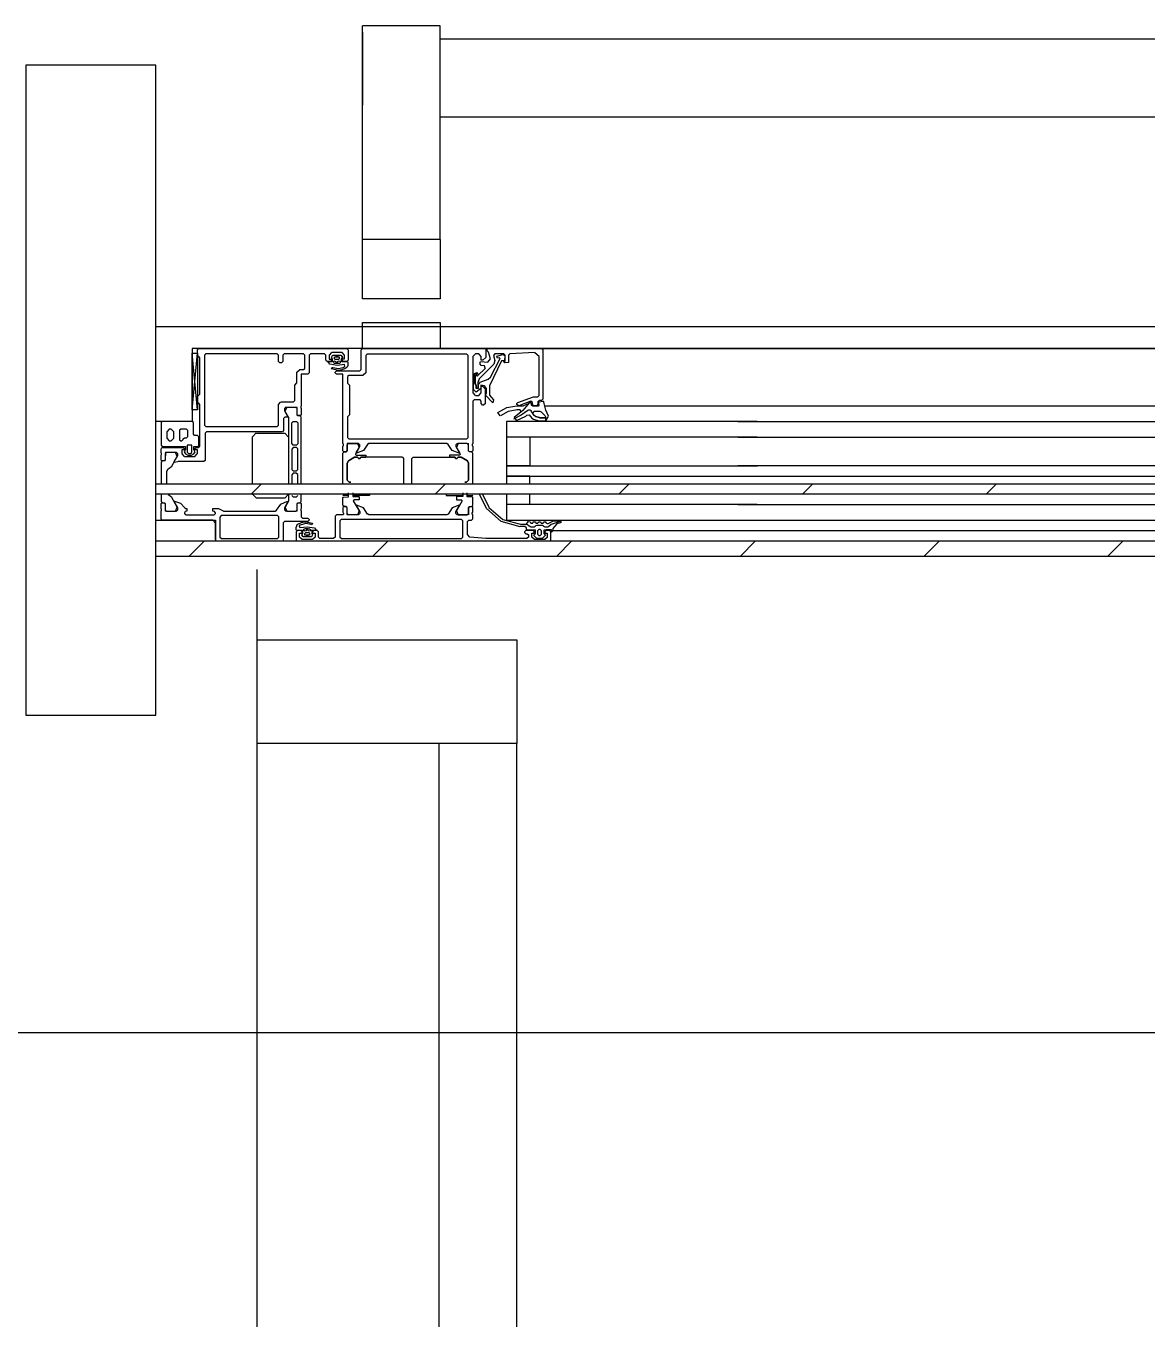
# Model space of a CAD drawing. Header units: metres. Extents: x 2.3 to 42.8, y 0.9 to 31.9.
# Drawn here: x 8.5478 to 8.7178, y 13.5045 to 13.7004 of the extents above; entities that cross this region are included whole.
import ezdxf

# ---------------------------------------------------------------- set-up
doc = ezdxf.new("R2010")
doc.units = ezdxf.units.M
for name, color, linetype in [('ARREDI', 9, 'Continuous'), ('INFISSI_VETRATE', 4, 'Continuous'), ('PARETI_STRUTTURE', 7, 'Continuous')]:
    doc.layers.add(name, color=color, linetype=linetype)

msp = doc.modelspace()

# ---------------------------------------------------------------- linework, layer by layer
at = {"layer": 'ARREDI'}
for points in [[(8.61065, 13.66804), (8.59884, 13.66804), (8.59884, 13.69832), (8.59884, 13.69945), (8.59884, 13.70014), (8.59884, 13.70038)], [(8.61065, 13.66805), (8.61065, 13.69833), (8.61065, 13.69944), (8.61065, 13.70015), (8.61065, 13.70038), (8.59885, 13.70038)], [(8.59884, 13.69944), (8.59884, 13.69833), (8.59884, 13.69687), (8.59884, 13.69518), (8.59884, 13.69336), (8.59884, 13.69154), (8.59884, 13.68984), (8.59884, 13.68839)], [(8.87175, 13.69839), (8.61065, 13.69839)], [(8.61065, 13.69544), (8.61065, 13.69666), (8.61065, 13.6976)], [(8.61065, 13.68737), (8.61065, 13.68831), (8.61065, 13.68954)], [(8.61065, 13.68658), (8.87175, 13.68658)], [(8.59884, 13.65902), (8.59884, 13.66805)], [(8.61065, 13.66804), (8.61065, 13.65902)], [(8.61065, 13.65902), (8.59885, 13.65902)], [(8.59884, 13.6515), (8.59884, 13.65543)], [(8.59885, 13.65543), (8.61065, 13.65543), (8.61065, 13.6515)], [(9.21169, 13.6515), (8.57305, 13.6515)], [(8.61065, 13.6515), (8.59885, 13.6515)], [(8.65574, 13.64283), (8.83725, 13.64283)], [(8.65574, 13.64047), (8.83725, 13.64047)], [(8.65574, 13.6381), (8.83725, 13.6381)], [(8.65574, 13.63377), (8.83725, 13.63377)], [(8.65574, 13.63219), (8.83725, 13.63219)], [(8.65574, 13.62787), (8.83725, 13.62787)], [(8.65574, 13.62551), (8.83725, 13.62551)], [(8.65574, 13.62393), (8.83725, 13.62393)]]:
    msp.add_lwpolyline(points, dxfattribs=at)
at = {"layer": 'INFISSI_VETRATE'}
for points in [[(8.58201, 13.62945), (8.58358, 13.63102)], [(8.60985, 13.62945), (8.61142, 13.63102)], [(8.63769, 13.62945), (8.63926, 13.63102)], [(8.66553, 13.62945), (8.6671, 13.63102)], [(8.69337, 13.62945), (8.69494, 13.63102)], [(8.57256, 13.62), (8.57492, 13.62236)], [(8.6004, 13.62), (8.60276, 13.62236)], [(8.62824, 13.62), (8.6306, 13.62236)], [(8.65608, 13.62), (8.65844, 13.62236)], [(8.68393, 13.62), (8.68629, 13.62236)], [(8.71177, 13.62), (8.71413, 13.62236)]]:
    msp.add_lwpolyline(points, dxfattribs=at)
at = {"layer": 'PARETI_STRUTTURE'}
for points in [[(8.54785, 13.69441), (8.54785, 13.59598)], [(8.56754, 13.65484), (9.21721, 13.65484)], [(8.59665, 13.6515), (8.57305, 13.6515), (8.57305, 13.64047), (8.56754, 13.64047)], [(8.57384, 13.6513), (8.57403, 13.65149)], [(8.57384, 13.65052), (8.57384, 13.65129)], [(8.57404, 13.6515), (8.59648, 13.6515)], [(8.59648, 13.6515), (8.59667, 13.6513)], [(8.59668, 13.6513), (8.59668, 13.64973)], [(8.59864, 13.6515), (8.61755, 13.6515)], [(8.59864, 13.6513), (8.59884, 13.65149)], [(8.59864, 13.64835), (8.59864, 13.6513)], [(8.59884, 13.6515), (8.61755, 13.6515), (8.61755, 13.65016), (8.61711, 13.64972), (8.61687, 13.64972), (8.61687, 13.65032)], [(8.62621, 13.6515), (8.61754, 13.6515), (8.86757, 13.6515)], [(8.61779, 13.6511), (8.61774, 13.6511), (8.61774, 13.65149), (8.62601, 13.65149)], [(8.61798, 13.65096), (8.61778, 13.6511)], [(8.65869, 13.6515), (8.62601, 13.6515), (8.6262, 13.6513)], [(8.62621, 13.6515), (8.8589, 13.6515), (8.86757, 13.6515)], [(8.62621, 13.6513), (8.62621, 13.64381)], [(8.57384, 13.64221), (8.57305, 13.65079)], [(8.57305, 13.64221), (8.57305, 13.65079), (8.57384, 13.65079), (8.57384, 13.64221), (8.57305, 13.64221), (8.57384, 13.65079)], [(8.574, 13.65032), (8.57384, 13.65052)], [(8.57407, 13.65031), (8.574, 13.65032)], [(8.57423, 13.65011), (8.57408, 13.65031)], [(8.57423, 13.64461), (8.57423, 13.65011)], [(8.5751, 13.65071), (8.5749, 13.65051)], [(8.5749, 13.65051), (8.5749, 13.63988)], [(8.58593, 13.65071), (8.57509, 13.65071)], [(8.58612, 13.65051), (8.58593, 13.6507)], [(8.58612, 13.64953), (8.58612, 13.65051)], [(8.58632, 13.64933), (8.58613, 13.64952)], [(8.5866, 13.64933), (8.58632, 13.64933)], [(8.58679, 13.64953), (8.5866, 13.64933)], [(8.58679, 13.65051), (8.58679, 13.64952)], [(8.58699, 13.65071), (8.5868, 13.65051)], [(8.5899, 13.65071), (8.58699, 13.65071)], [(8.5901, 13.65051), (8.58991, 13.6507)], [(8.5901, 13.6485), (8.5901, 13.6505)], [(8.59097, 13.65071), (8.59077, 13.65051)], [(8.59077, 13.65051), (8.59077, 13.64783)], [(8.59309, 13.65071), (8.59097, 13.65071)], [(8.59329, 13.65051), (8.59309, 13.65071)], [(8.59329, 13.64972), (8.59329, 13.65052)], [(8.59349, 13.64953), (8.59329, 13.64972)], [(8.594, 13.64953), (8.59348, 13.64953)], [(8.5939, 13.64914), (8.59361, 13.64953)], [(8.59361, 13.64952), (8.59423, 13.64952)], [(8.5938, 13.65051), (8.5938, 13.64991), (8.59419, 13.64991), (8.59419, 13.64972)], [(8.59419, 13.6509), (8.59381, 13.65052)], [(8.5939, 13.64914), (8.5939, 13.64914)], [(8.59612, 13.64909), (8.59501, 13.64895), (8.5939, 13.64913)], [(8.59419, 13.64972), (8.594, 13.64953)], [(8.59417, 13.65017), (8.59432, 13.65046)], [(8.59423, 13.65005), (8.59417, 13.65017)], [(8.59577, 13.6509), (8.5942, 13.6509)], [(8.59431, 13.64998), (8.59422, 13.65006)], [(8.59423, 13.64952), (8.59431, 13.64961)], [(8.59431, 13.6496), (8.59431, 13.64998)], [(8.59433, 13.65046), (8.5944, 13.6505)], [(8.5944, 13.6505), (8.59556, 13.6505)], [(8.59448, 13.64938), (8.59446, 13.64941), (8.59442, 13.64952), (8.59464, 13.64962)], [(8.59464, 13.64926), (8.59447, 13.64938)], [(8.59462, 13.64995), (8.59462, 13.65023)], [(8.59462, 13.65023), (8.59533, 13.65023)], [(8.59474, 13.64984), (8.59462, 13.64996)], [(8.59464, 13.64962), (8.59479, 13.64956)], [(8.59538, 13.64924), (8.59517, 13.64923), (8.59486, 13.64924), (8.59464, 13.64926)], [(8.59522, 13.64984), (8.59474, 13.64984)], [(8.59479, 13.64957), (8.59499, 13.64924), (8.59517, 13.64957)], [(8.59517, 13.64957), (8.59532, 13.64963)], [(8.59533, 13.64995), (8.59522, 13.64983)], [(8.59532, 13.64962), (8.59553, 13.64952), (8.59549, 13.64933)], [(8.59533, 13.65023), (8.59533, 13.64995)], [(8.59548, 13.64933), (8.59537, 13.64925)], [(8.59556, 13.6505), (8.59563, 13.65046)], [(8.59563, 13.65047), (8.59581, 13.65017)], [(8.59573, 13.65006), (8.59564, 13.64998)], [(8.59565, 13.64998), (8.59565, 13.64961)], [(8.59565, 13.6496), (8.59573, 13.64952)], [(8.59581, 13.65018), (8.59573, 13.65005)], [(8.59573, 13.64952), (8.59657, 13.64952)], [(8.59577, 13.64972), (8.59577, 13.64992), (8.59616, 13.64992), (8.59616, 13.65052)], [(8.59597, 13.64953), (8.59577, 13.64972)], [(8.59616, 13.65051), (8.59578, 13.6509)], [(8.59648, 13.64953), (8.59596, 13.64953)], [(8.5962, 13.6488), (8.59613, 13.6491)], [(8.59668, 13.64972), (8.59648, 13.64953)], [(8.59657, 13.64952), (8.59665, 13.64944)], [(8.59665, 13.64944), (8.59665, 13.64904), (8.59664, 13.64897)], [(8.59935, 13.65043), (8.59935, 13.64784)], [(8.59955, 13.65063), (8.59936, 13.65044)], [(8.61467, 13.65063), (8.59954, 13.65063)], [(8.61487, 13.65043), (8.61467, 13.65063)], [(8.61487, 13.63803), (8.61487, 13.65043)], [(8.61597, 13.65071), (8.61558, 13.65032)], [(8.61558, 13.65031), (8.61558, 13.64795)], [(8.61648, 13.65071), (8.61597, 13.65071)], [(8.61687, 13.65031), (8.61648, 13.6507)], [(8.61877, 13.64913), (8.61655, 13.6469)], [(8.61668, 13.64945), (8.61676, 13.64953)], [(8.61668, 13.64912), (8.61668, 13.64945)], [(8.61686, 13.64893), (8.61668, 13.64912)], [(8.61676, 13.64953), (8.61785, 13.64943)], [(8.61784, 13.64943), (8.61826, 13.64993)], [(8.61826, 13.64993), (8.61798, 13.65095)], [(8.62041, 13.65044), (8.62037, 13.64964), (8.61994, 13.64962), (8.61811, 13.64583), (8.61811, 13.64443)], [(8.61826, 13.64719), (8.6197, 13.65001)], [(8.61891, 13.65071), (8.61872, 13.65046)], [(8.61872, 13.65046), (8.61893, 13.6497)], [(8.61893, 13.6497), (8.61877, 13.64913)], [(8.6203, 13.65071), (8.61891, 13.65071)], [(8.61924, 13.65034), (8.62015, 13.65062)], [(8.61932, 13.65004), (8.61924, 13.65034)], [(8.6196, 13.65012), (8.61932, 13.65004)], [(8.6197, 13.65001), (8.6196, 13.65012)], [(8.62015, 13.65062), (8.62042, 13.65044)], [(8.62041, 13.64932), (8.62027, 13.64957), (8.6205, 13.64957), (8.6205, 13.65051)], [(8.6205, 13.65051), (8.6203, 13.65071)], [(8.62101, 13.6494), (8.62041, 13.64932)], [(8.6212, 13.65072), (8.621, 13.65052)], [(8.62101, 13.65052), (8.62101, 13.64941)], [(8.625, 13.65088), (8.62119, 13.65071)], [(8.62562, 13.65029), (8.625, 13.65087)], [(8.62562, 13.64441), (8.62562, 13.65028)], [(8.5886, 13.64362), (8.5886, 13.64598), (8.58892, 13.6463), (8.58892, 13.64791)], [(8.58892, 13.64791), (8.58931, 13.6483)], [(8.58931, 13.64831), (8.5899, 13.64831)], [(8.59057, 13.64764), (8.58959, 13.64764), (8.58959, 13.645)], [(8.5899, 13.64831), (8.5901, 13.6485)], [(8.59077, 13.64783), (8.59058, 13.64764)], [(8.59417, 13.6484), (8.5943, 13.64865)], [(8.59522, 13.6482), (8.59417, 13.64841)], [(8.59429, 13.64865), (8.59439, 13.64861)], [(8.59439, 13.64861), (8.59521, 13.64847)], [(8.59471, 13.64795), (8.5949, 13.64815)], [(8.59471, 13.64783), (8.59471, 13.64795)], [(8.5949, 13.64764), (8.59471, 13.64783)], [(8.5949, 13.64815), (8.59845, 13.64815)], [(8.59589, 13.645), (8.59589, 13.64764), (8.5949, 13.64764)], [(8.59521, 13.64847), (8.59591, 13.64864)], [(8.59652, 13.64865), (8.5965, 13.64861), (8.59623, 13.64847), (8.59605, 13.64839), (8.59584, 13.64831), (8.59563, 13.64825), (8.59543, 13.64821), (8.59522, 13.6482)], [(8.59591, 13.64865), (8.59608, 13.64873), (8.5962, 13.64881)], [(8.59664, 13.64896), (8.59653, 13.64866)], [(8.59679, 13.64744), (8.5966, 13.64725)], [(8.5966, 13.64724), (8.5966, 13.64626), (8.59687, 13.64598), (8.59687, 13.64145), (8.5966, 13.64117), (8.5966, 13.63804)], [(8.59896, 13.64744), (8.59679, 13.64744)], [(8.59845, 13.64815), (8.59864, 13.64834)], [(8.59935, 13.64783), (8.59896, 13.64745)], [(8.61558, 13.64795), (8.61558, 13.64756)], [(8.61558, 13.64756), (8.61558, 13.64481)], [(8.6157, 13.64768), (8.61618, 13.64787)], [(8.6157, 13.64527), (8.6157, 13.64768)], [(8.61606, 13.64777), (8.61586, 13.64767)], [(8.61586, 13.64766), (8.61586, 13.64625)], [(8.61597, 13.64751), (8.61604, 13.64754)], [(8.61597, 13.64622), (8.61597, 13.64751)], [(8.61604, 13.64754), (8.61618, 13.64737)], [(8.61623, 13.64759), (8.61605, 13.64777)], [(8.61618, 13.64787), (8.61634, 13.64771)], [(8.61618, 13.64738), (8.61629, 13.64738)], [(8.61634, 13.6477), (8.61623, 13.64759)], [(8.6163, 13.64738), (8.61748, 13.64854)], [(8.61735, 13.64889), (8.61685, 13.64893)], [(8.61747, 13.64855), (8.61735, 13.64888)], [(8.61791, 13.64687), (8.61826, 13.64719)], [(8.6161, 13.64488), (8.61571, 13.64527)], [(8.61586, 13.64625), (8.61593, 13.64613)], [(8.61593, 13.64613), (8.61602, 13.64595)], [(8.61602, 13.64612), (8.61596, 13.64622)], [(8.61613, 13.64591), (8.61602, 13.64612)], [(8.61602, 13.64594), (8.61602, 13.64549)], [(8.61602, 13.64549), (8.61645, 13.64549)], [(8.61677, 13.64547), (8.6161, 13.64488)], [(8.61613, 13.6455), (8.61613, 13.64592)], [(8.61632, 13.6455), (8.61613, 13.6455)], [(8.61655, 13.64691), (8.61632, 13.64635)], [(8.61632, 13.64635), (8.61632, 13.6455)], [(8.61645, 13.64606), (8.61672, 13.64644)], [(8.61645, 13.64549), (8.61645, 13.64606)], [(8.61671, 13.64643), (8.61792, 13.64686)], [(8.61734, 13.64584), (8.61677, 13.64594), (8.61677, 13.64547)], [(8.61687, 13.6448), (8.61687, 13.64579), (8.61707, 13.64579)], [(8.61707, 13.64579), (8.61746, 13.6454)], [(8.61763, 13.64546), (8.61734, 13.64584)], [(8.61747, 13.64539), (8.61747, 13.64314)], [(8.61763, 13.64472), (8.61763, 13.64546)], [(8.57384, 13.64421), (8.57399, 13.6444)], [(8.57384, 13.64343), (8.57384, 13.64421)], [(8.574, 13.64324), (8.57384, 13.64343)], [(8.574, 13.6444), (8.57407, 13.64442)], [(8.57407, 13.64322), (8.574, 13.64323)], [(8.57407, 13.64442), (8.57423, 13.64461)], [(8.57423, 13.64303), (8.57408, 13.64322)], [(8.58612, 13.64303), (8.58651, 13.64342)], [(8.58652, 13.64342), (8.58841, 13.64342)], [(8.58841, 13.64342), (8.5886, 13.64362)], [(8.58959, 13.645), (8.58959, 13.64461)], [(8.58959, 13.64461), (8.58959, 13.64283)], [(8.59589, 13.64461), (8.59589, 13.645)], [(8.59589, 13.64283), (8.59589, 13.64461)], [(8.61558, 13.6448), (8.61596, 13.64441)], [(8.61577, 13.64374), (8.61558, 13.64355)], [(8.61558, 13.64354), (8.61558, 13.63713)], [(8.61668, 13.64374), (8.61577, 13.64374)], [(8.61597, 13.64441), (8.61648, 13.64441)], [(8.61648, 13.64441), (8.61687, 13.6448)], [(8.61687, 13.64354), (8.61668, 13.64374)], [(8.61687, 13.64315), (8.61687, 13.64354)], [(8.61863, 13.64327), (8.61751, 13.64445)], [(8.61752, 13.64444), (8.61756, 13.6446)], [(8.61756, 13.64459), (8.61763, 13.64473)], [(8.61811, 13.64442), (8.61869, 13.64373)], [(8.6187, 13.64373), (8.61863, 13.64327)], [(8.62418, 13.64335), (8.62314, 13.6421), (8.62186, 13.64107)], [(8.62227, 13.64316), (8.62239, 13.64334)], [(8.6224, 13.64334), (8.62476, 13.6442)], [(8.62437, 13.64351), (8.62253, 13.64285)], [(8.62321, 13.64283), (8.62412, 13.64325)], [(8.62438, 13.64331), (8.62418, 13.64335)], [(8.62463, 13.64333), (8.62437, 13.64351)], [(8.62454, 13.64285), (8.62438, 13.64331)], [(8.62463, 13.64303), (8.62463, 13.64332)], [(8.62476, 13.6442), (8.62483, 13.64421)], [(8.62482, 13.64421), (8.62542, 13.64421)], [(8.62542, 13.64421), (8.62561, 13.64441)], [(8.62562, 13.64362), (8.62542, 13.64343)], [(8.62542, 13.64342), (8.62542, 13.64304)], [(8.62563, 13.64339), (8.62553, 13.64327)], [(8.62554, 13.64326), (8.62558, 13.6429)], [(8.62601, 13.64362), (8.62562, 13.64362)], [(8.62618, 13.6435), (8.62563, 13.64339)], [(8.62621, 13.64382), (8.62601, 13.64362)], [(8.62632, 13.64341), (8.62618, 13.64351)], [(8.62637, 13.64316), (8.62632, 13.64341)], [(8.62706, 13.64125), (8.62666, 13.64218), (8.62637, 13.64317)], [(8.57423, 13.63672), (8.57423, 13.64303)], [(8.58612, 13.63988), (8.58612, 13.64303)], [(8.58723, 13.6426), (8.58703, 13.6424)], [(8.58703, 13.6424), (8.58703, 13.64212), (8.58757, 13.64118)], [(8.58738, 13.64259), (8.58711, 13.642)], [(8.58711, 13.64199), (8.58762, 13.64109)], [(8.58897, 13.64146), (8.58897, 13.64255), (8.58723, 13.6426)], [(8.58875, 13.64259), (8.58738, 13.64259)], [(8.58895, 13.6424), (8.58875, 13.64259)], [(8.58897, 13.64255), (8.58892, 13.64259)], [(8.58907, 13.64133), (8.58894, 13.64146)], [(8.58895, 13.64145), (8.58895, 13.6424)], [(8.58908, 13.64134), (8.58896, 13.64147)], [(8.58939, 13.64133), (8.58907, 13.64133)], [(8.58947, 13.64134), (8.58908, 13.64134)], [(8.58958, 13.64114), (8.58939, 13.64133)], [(8.58959, 13.64146), (8.58946, 13.64134)], [(8.58959, 13.64283), (8.5895, 13.64272)], [(8.58951, 13.64273), (8.58951, 13.64255)], [(8.58951, 13.64255), (8.58959, 13.64244)], [(8.58959, 13.64244), (8.58959, 13.64147)], [(8.59589, 13.64244), (8.59589, 13.64283)], [(8.59589, 13.63712), (8.59589, 13.64244)], [(8.61707, 13.64295), (8.61688, 13.64315)], [(8.61727, 13.64295), (8.61707, 13.64295)], [(8.61747, 13.64315), (8.61727, 13.64296)], [(8.61935, 13.64182), (8.62073, 13.64257), (8.62227, 13.64284)], [(8.61974, 13.64133), (8.61936, 13.64183)], [(8.62228, 13.6422), (8.62094, 13.64198), (8.61975, 13.64133)], [(8.62392, 13.64214), (8.62289, 13.64139), (8.62176, 13.64081)], [(8.62218, 13.64058), (8.62363, 13.64128)], [(8.62227, 13.64303), (8.62227, 13.64316)], [(8.62253, 13.64285), (8.62227, 13.64303)], [(8.62276, 13.6422), (8.62227, 13.6422)], [(8.62228, 13.64283), (8.62321, 13.64283)], [(8.62289, 13.64186), (8.62276, 13.64221)], [(8.62363, 13.64127), (8.62378, 13.64142)], [(8.62378, 13.64142), (8.62411, 13.64146)], [(8.62401, 13.64216), (8.62393, 13.64214)], [(8.62427, 13.64216), (8.62402, 13.64216)], [(8.62411, 13.64146), (8.62453, 13.64098)], [(8.62445, 13.64205), (8.62427, 13.64216)], [(8.62487, 13.64134), (8.62465, 13.64168), (8.62444, 13.64205)], [(8.62465, 13.64278), (8.62454, 13.64286)], [(8.62483, 13.64283), (8.62463, 13.64303)], [(8.62546, 13.64278), (8.62466, 13.64278)], [(8.62466, 13.64168), (8.62488, 13.64202)], [(8.62522, 13.64283), (8.62483, 13.64283)], [(8.62487, 13.64202), (8.62574, 13.64202)], [(8.62507, 13.64122), (8.62487, 13.64134)], [(8.62507, 13.64122), (8.62569, 13.64104), (8.62507, 13.64122)], [(8.62542, 13.64303), (8.62522, 13.64284)], [(8.62558, 13.64291), (8.62547, 13.64277)], [(8.62573, 13.64202), (8.62593, 13.64192)], [(8.62593, 13.64192), (8.62648, 13.64136)], [(8.62647, 13.64283), (8.6587, 13.64283)], [(8.62649, 13.64136), (8.62665, 13.64104)], [(8.62665, 13.64055), (8.62706, 13.64125)], [(8.56852, 13.64047), (8.56833, 13.64029)], [(8.56833, 13.64029), (8.56833, 13.63686)], [(8.57305, 13.64047), (8.56852, 13.64047)], [(8.56959, 13.63929), (8.5692, 13.6389)], [(8.56986, 13.63929), (8.56958, 13.63929)], [(8.57025, 13.6389), (8.56987, 13.63929)], [(8.57133, 13.63929), (8.57112, 13.63912)], [(8.5722, 13.63929), (8.57133, 13.63929)], [(8.57238, 13.63909), (8.5722, 13.63929)], [(8.57325, 13.64029), (8.57305, 13.64047)], [(8.57325, 13.63852), (8.57325, 13.6403)], [(8.5749, 13.63988), (8.5751, 13.63969)], [(8.5751, 13.63968), (8.58593, 13.63968)], [(8.58593, 13.63968), (8.58612, 13.63988)], [(8.58711, 13.6411), (8.58691, 13.64091)], [(8.58691, 13.6409), (8.58691, 13.6391)], [(8.58753, 13.6411), (8.58711, 13.6411)], [(8.58758, 13.64118), (8.58753, 13.64109)], [(8.58763, 13.64109), (8.58766, 13.64099)], [(8.58765, 13.64099), (8.58765, 13.63102)], [(8.58817, 13.64023), (8.58837, 13.64043)], [(8.58817, 13.63708), (8.58817, 13.64024)], [(8.58837, 13.64043), (8.58888, 13.64043)], [(8.58888, 13.64043), (8.58908, 13.64024)], [(8.58908, 13.64023), (8.58908, 13.63708)], [(8.58958, 13.63102), (8.58958, 13.64113)], [(8.65869, 13.64046), (8.62069, 13.64046), (8.62069, 13.63101)], [(8.62186, 13.64107), (8.62218, 13.64059)], [(8.62452, 13.64097), (8.62476, 13.64082)], [(8.62475, 13.64082), (8.62561, 13.64057)], [(8.62561, 13.64057), (8.62575, 13.64055)], [(8.62579, 13.64102), (8.62568, 13.64103), (8.62579, 13.64102)], [(8.62575, 13.64055), (8.62665, 13.64055), (8.62665, 13.64104), (8.62665, 13.64102), (8.62579, 13.64102), (8.62665, 13.64102)], [(8.62665, 13.64055), (8.62665, 13.64055)], [(8.56919, 13.6389), (8.56919, 13.63791)], [(8.56919, 13.63791), (8.56958, 13.63752)], [(8.56959, 13.63752), (8.56986, 13.63752)], [(8.56986, 13.63752), (8.57025, 13.63791)], [(8.57025, 13.63791), (8.57025, 13.6389)], [(8.57112, 13.63913), (8.57112, 13.63767)], [(8.57112, 13.63768), (8.57133, 13.63751)], [(8.57133, 13.63752), (8.5715, 13.63752)], [(8.57149, 13.63752), (8.57167, 13.63771)], [(8.57167, 13.63783), (8.57188, 13.638)], [(8.57167, 13.63771), (8.57167, 13.63783)], [(8.57188, 13.63799), (8.5722, 13.63799)], [(8.5722, 13.63799), (8.57238, 13.63819)], [(8.57238, 13.63819), (8.57238, 13.63909)], [(8.57341, 13.63831), (8.57324, 13.63851)], [(8.57384, 13.63831), (8.57341, 13.63831)], [(8.57404, 13.63813), (8.57384, 13.63831)], [(8.57404, 13.63677), (8.57404, 13.63813)], [(8.57522, 13.6389), (8.57502, 13.6387)], [(8.57502, 13.6387), (8.57502, 13.63456)], [(8.58671, 13.6389), (8.57521, 13.6389)], [(8.58219, 13.63811), (8.58277, 13.63871)], [(8.58219, 13.63102), (8.58219, 13.63811)], [(8.58278, 13.6387), (8.58707, 13.6387)], [(8.58691, 13.63909), (8.58672, 13.6389)], [(8.58707, 13.6387), (8.58765, 13.6381)], [(8.58766, 13.63811), (8.58766, 13.63103)], [(8.5966, 13.63803), (8.59679, 13.63784)], [(8.59679, 13.63783), (8.61467, 13.63783)], [(8.61467, 13.63783), (8.61486, 13.63803)], [(8.65869, 13.6381), (8.62069, 13.6381)], [(8.62424, 13.6381), (8.62424, 13.63376), (8.6207, 13.63376), (8.6587, 13.63376)], [(8.56841, 13.63564), (8.56832, 13.63575)], [(8.56833, 13.63686), (8.56849, 13.63665)], [(8.56833, 13.63634), (8.56852, 13.63653)], [(8.56833, 13.63575), (8.56833, 13.63633)], [(8.56833, 13.63535), (8.56841, 13.63546)], [(8.56833, 13.63462), (8.56833, 13.63536)], [(8.56841, 13.63546), (8.56841, 13.63564)], [(8.56849, 13.63665), (8.57172, 13.63665)], [(8.56852, 13.63653), (8.57167, 13.63653)], [(8.57069, 13.63576), (8.56899, 13.63576), (8.56895, 13.63462)], [(8.569, 13.63576), (8.56895, 13.63572)], [(8.56916, 13.63574), (8.56896, 13.63555)], [(8.56896, 13.63555), (8.56896, 13.6346)], [(8.57053, 13.63574), (8.56915, 13.63574)], [(8.57034, 13.63434), (8.57088, 13.63529), (8.57088, 13.63556)], [(8.5708, 13.63514), (8.57052, 13.63574)], [(8.57089, 13.63556), (8.57069, 13.63576)], [(8.57187, 13.63634), (8.57187, 13.63614), (8.57148, 13.63614), (8.57148, 13.63555)], [(8.57148, 13.63555), (8.57186, 13.63516)], [(8.57167, 13.63653), (8.57187, 13.63634)], [(8.57172, 13.63665), (8.57202, 13.63664)], [(8.57193, 13.63603), (8.57186, 13.63587)], [(8.57186, 13.63586), (8.57204, 13.63555)], [(8.57203, 13.63615), (8.57193, 13.63604)], [(8.57203, 13.63664), (8.57203, 13.63615)], [(8.57204, 13.63555), (8.57239, 13.63535)], [(8.5723, 13.63685), (8.5723, 13.63578)], [(8.57301, 13.63685), (8.5723, 13.63685)], [(8.5723, 13.63579), (8.5725, 13.63559)], [(8.57238, 13.63535), (8.57296, 13.63535)], [(8.5725, 13.63559), (8.57282, 13.63559)], [(8.57281, 13.63559), (8.57301, 13.63578)], [(8.57296, 13.63535), (8.57331, 13.63555)], [(8.57301, 13.63579), (8.57301, 13.63685)], [(8.57339, 13.63604), (8.57328, 13.63615)], [(8.57329, 13.63664), (8.57359, 13.63665)], [(8.57329, 13.63616), (8.57329, 13.63664)], [(8.5733, 13.63555), (8.57349, 13.63585)], [(8.57348, 13.63586), (8.5734, 13.63604)], [(8.57344, 13.63634), (8.57364, 13.63653)], [(8.57344, 13.63516), (8.57383, 13.63555)], [(8.57384, 13.63555), (8.57384, 13.63615), (8.57345, 13.63615), (8.57345, 13.63634)], [(8.5736, 13.63665), (8.57392, 13.63665)], [(8.57364, 13.63653), (8.57403, 13.63653)], [(8.57392, 13.63665), (8.57404, 13.63676)], [(8.57404, 13.63653), (8.57423, 13.63671)], [(8.58817, 13.6363), (8.58817, 13.63319)], [(8.58837, 13.63689), (8.58818, 13.63708)], [(8.58837, 13.63649), (8.58818, 13.6363)], [(8.58888, 13.63689), (8.58837, 13.63689)], [(8.58888, 13.63649), (8.58837, 13.63649)], [(8.58908, 13.63708), (8.58888, 13.63689)], [(8.58908, 13.6363), (8.58888, 13.63649)], [(8.58908, 13.63319), (8.58908, 13.6363)], [(8.59597, 13.63702), (8.59588, 13.63713)], [(8.59601, 13.63587), (8.59588, 13.636)], [(8.59589, 13.63673), (8.59597, 13.63684)], [(8.59589, 13.63599), (8.59589, 13.63673)], [(8.59589, 13.63566), (8.59608, 13.63586)], [(8.59589, 13.63102), (8.59589, 13.63566)], [(8.59597, 13.63684), (8.59597, 13.63702)], [(8.59639, 13.63587), (8.596, 13.63587)], [(8.59608, 13.63586), (8.5964, 13.63586)], [(8.59651, 13.63599), (8.59639, 13.63587)], [(8.5964, 13.63586), (8.59653, 13.63599)], [(8.59652, 13.63692), (8.59672, 13.63712)], [(8.59825, 13.63712), (8.59656, 13.63712), (8.59652, 13.63599)], [(8.59656, 13.63712), (8.59652, 13.63708)], [(8.59652, 13.63598), (8.59652, 13.63692)], [(8.59672, 13.63712), (8.59809, 13.63712)], [(8.59784, 13.63561), (8.59782, 13.63552)], [(8.59782, 13.63552), (8.59782, 13.63543)], [(8.59782, 13.63543), (8.5979, 13.63535)], [(8.59836, 13.63652), (8.59785, 13.63562)], [(8.5979, 13.63571), (8.59845, 13.63665), (8.59845, 13.63693)], [(8.59796, 13.63563), (8.5979, 13.63571)], [(8.5979, 13.63535), (8.5994, 13.63535)], [(8.59964, 13.63699), (8.599, 13.63606), (8.59796, 13.63563)], [(8.59809, 13.63712), (8.59837, 13.63652)], [(8.59845, 13.63693), (8.59825, 13.63712)], [(8.59939, 13.63535), (8.59939, 13.63503)], [(8.59982, 13.63712), (8.59964, 13.63699)], [(8.61164, 13.63712), (8.59982, 13.63712)], [(8.61182, 13.63699), (8.61164, 13.63713)], [(8.61351, 13.63563), (8.61247, 13.63606), (8.61183, 13.63699)], [(8.61357, 13.63535), (8.61207, 13.63535)], [(8.61207, 13.63535), (8.61207, 13.63503)], [(8.61321, 13.63712), (8.61302, 13.63693)], [(8.61302, 13.63693), (8.61302, 13.63665), (8.61356, 13.63571)], [(8.61338, 13.63712), (8.6131, 13.63652)], [(8.6131, 13.63652), (8.61361, 13.63562)], [(8.61495, 13.63599), (8.61495, 13.63707), (8.61322, 13.63713)], [(8.61474, 13.63712), (8.61337, 13.63712)], [(8.61356, 13.63571), (8.6135, 13.63563)], [(8.61365, 13.63543), (8.61356, 13.63535)], [(8.61362, 13.63561), (8.61365, 13.63552)], [(8.61365, 13.63552), (8.61365, 13.63543)], [(8.61494, 13.63692), (8.61475, 13.63712)], [(8.61495, 13.63708), (8.61491, 13.63712)], [(8.61506, 13.63586), (8.61493, 13.63599)], [(8.61494, 13.63598), (8.61494, 13.63692)], [(8.61507, 13.63587), (8.61495, 13.636)], [(8.61538, 13.63586), (8.61506, 13.63586)], [(8.61546, 13.63587), (8.61507, 13.63587)], [(8.61558, 13.63566), (8.61538, 13.63586)], [(8.61558, 13.63599), (8.61545, 13.63587)], [(8.61558, 13.63712), (8.61549, 13.63701)], [(8.6155, 13.63702), (8.6155, 13.63684)], [(8.6155, 13.63684), (8.61558, 13.63673)], [(8.61558, 13.63673), (8.61558, 13.636)], [(8.61558, 13.63102), (8.61558, 13.63566)], [(8.56844, 13.6345), (8.56832, 13.63463)], [(8.56852, 13.63448), (8.56833, 13.63429)], [(8.56833, 13.63429), (8.56833, 13.63102)], [(8.56883, 13.6345), (8.56844, 13.6345)], [(8.56884, 13.63448), (8.56852, 13.63448)], [(8.56895, 13.63462), (8.56884, 13.6345)], [(8.56896, 13.6346), (8.56885, 13.63448)], [(8.56939, 13.63329), (8.56974, 13.63348)], [(8.56974, 13.63348), (8.56998, 13.63371)], [(8.56998, 13.63371), (8.57079, 13.63514)], [(8.57039, 13.63426), (8.57034, 13.63435)], [(8.57084, 13.63436), (8.57039, 13.63426)], [(8.5709, 13.63437), (8.57083, 13.63436)], [(8.57482, 13.63437), (8.57091, 13.63437)], [(8.57187, 13.63516), (8.57344, 13.63516)], [(8.57502, 13.63456), (8.57482, 13.63437)], [(8.59652, 13.63157), (8.59652, 13.63416), (8.59652, 13.63157)], [(8.59825, 13.63492), (8.59825, 13.63484), (8.59825, 13.63492)], [(8.59849, 13.63484), (8.59849, 13.63492), (8.59849, 13.63484)], [(8.60494, 13.63504), (8.59861, 13.63504), (8.59939, 13.63504)], [(8.60514, 13.63484), (8.60495, 13.63504)], [(8.60514, 13.63102), (8.60514, 13.63484)], [(8.60632, 13.63484), (8.60652, 13.63504)], [(8.60632, 13.63102), (8.60632, 13.63484)], [(8.60652, 13.63504), (8.61285, 13.63504), (8.61208, 13.63504)], [(8.61298, 13.63484), (8.61298, 13.63492), (8.61298, 13.63484)], [(8.61321, 13.63492), (8.61321, 13.63484), (8.61321, 13.63492)], [(8.61494, 13.63157), (8.61494, 13.63416), (8.61494, 13.63157)], [(8.56919, 13.63295), (8.5694, 13.63329)], [(8.56919, 13.63102), (8.56919, 13.63295)], [(8.58817, 13.63319), (8.58837, 13.63299)], [(8.58817, 13.6324), (8.58817, 13.63102)], [(8.58837, 13.6326), (8.58818, 13.6324)], [(8.58837, 13.63299), (8.58888, 13.63299)], [(8.58888, 13.6326), (8.58837, 13.6326)], [(8.58888, 13.63299), (8.58908, 13.63318)], [(8.58908, 13.6324), (8.58888, 13.63259)], [(8.58908, 13.63102), (8.58908, 13.6324)], [(8.62424, 13.63102), (8.62424, 13.63219), (8.6207, 13.63219), (8.6587, 13.63219)], [(8.56754, 13.62945), (8.56754, 13.63102)], [(8.56754, 13.63102), (8.88252, 13.63102)], [(8.88253, 13.62945), (8.56754, 13.62945)], [(8.56833, 13.62945), (8.56833, 13.62835)], [(8.58278, 13.62886), (8.58219, 13.62945)], [(8.58766, 13.62945), (8.58708, 13.62885)], [(8.58765, 13.62945), (8.58765, 13.62849)], [(8.59589, 13.62776), (8.59589, 13.6289), (8.5959, 13.62894), (8.59593, 13.62897), (8.59597, 13.62897), (8.59668, 13.62904), (8.59672, 13.62905), (8.59675, 13.62908), (8.59675, 13.62912), (8.59675, 13.62966)], [(8.59707, 13.63126), (8.59683, 13.63126), (8.59707, 13.63126)], [(8.59738, 13.62966), (8.59738, 13.62915), (8.5974, 13.62911), (8.59743, 13.62908), (8.59747, 13.62907), (8.59829, 13.62907), (8.59833, 13.62907), (8.59836, 13.62904), (8.59837, 13.629), (8.59837, 13.62864), (8.59836, 13.62859), (8.59833, 13.62857), (8.59829, 13.62857), (8.59754, 13.62857)], [(8.5999, 13.62955), (8.5999, 13.62923)], [(8.61156, 13.62955), (8.61156, 13.62923)], [(8.61408, 13.62966), (8.61408, 13.62915), (8.61406, 13.62911), (8.61404, 13.62908), (8.61399, 13.62907), (8.61318, 13.62907), (8.61313, 13.62907), (8.61311, 13.62904), (8.61309, 13.629), (8.61309, 13.62864), (8.61311, 13.62859), (8.61313, 13.62857), (8.61318, 13.62857), (8.61393, 13.62857)], [(8.61439, 13.63126), (8.61463, 13.63126), (8.61439, 13.63126)], [(8.61558, 13.62776), (8.61558, 13.6289), (8.61556, 13.62894), (8.61553, 13.62897), (8.61549, 13.62897), (8.61478, 13.62904), (8.61474, 13.62905), (8.61471, 13.62908), (8.61471, 13.62912), (8.61471, 13.62966)], [(8.61766, 13.62727), (8.61659, 13.62945)], [(8.61703, 13.62945), (8.61802, 13.62745)], [(8.62069, 13.62945), (8.62069, 13.6255), (8.65869, 13.6255)], [(8.56833, 13.62835), (8.56852, 13.62815)], [(8.56833, 13.62802), (8.56845, 13.62815)], [(8.56833, 13.62728), (8.56833, 13.62802)], [(8.56844, 13.62814), (8.56883, 13.62814)], [(8.56852, 13.62815), (8.56884, 13.62815)], [(8.56883, 13.62814), (8.56894, 13.62801)], [(8.56884, 13.62815), (8.56895, 13.62804)], [(8.56895, 13.62802), (8.56895, 13.62694), (8.57068, 13.62688)], [(8.56896, 13.62803), (8.56896, 13.62709)], [(8.56974, 13.62915), (8.56939, 13.62935)], [(8.56998, 13.62892), (8.56974, 13.62915)], [(8.5708, 13.62749), (8.56998, 13.62892)], [(8.57034, 13.6283), (8.5704, 13.62839)], [(8.57089, 13.62708), (8.57089, 13.62736), (8.57034, 13.62831)], [(8.57039, 13.62838), (8.57128, 13.62806), (8.57192, 13.62738)], [(8.57053, 13.62689), (8.5708, 13.62749)], [(8.58707, 13.62886), (8.58278, 13.62886)], [(8.58584, 13.62702), (8.58648, 13.62795), (8.58752, 13.62839)], [(8.58757, 13.6283), (8.58703, 13.62736), (8.58703, 13.62708)], [(8.58711, 13.62749), (8.58739, 13.6269)], [(8.58763, 13.62839), (8.58712, 13.62749)], [(8.58723, 13.62689), (8.58896, 13.62693), (8.58896, 13.62803)], [(8.58752, 13.62838), (8.58757, 13.6283)], [(8.58765, 13.62849), (8.58763, 13.62839)], [(8.58817, 13.62925), (8.58837, 13.62905)], [(8.58837, 13.62905), (8.58888, 13.62905)], [(8.58888, 13.62905), (8.58908, 13.62925)], [(8.58895, 13.62803), (8.58908, 13.62815)], [(8.58895, 13.62709), (8.58895, 13.62803)], [(8.58897, 13.62802), (8.58909, 13.62813)], [(8.58907, 13.62815), (8.58939, 13.62815)], [(8.58908, 13.62814), (8.58947, 13.62814)], [(8.58939, 13.62815), (8.58958, 13.62835)], [(8.58947, 13.62814), (8.58959, 13.62803)], [(8.58958, 13.62835), (8.58958, 13.62945)], [(8.58959, 13.62802), (8.58959, 13.62729)], [(8.59669, 13.62931), (8.59667, 13.62927), (8.59665, 13.62924), (8.5966, 13.62923), (8.59597, 13.62923), (8.59592, 13.62924), (8.5959, 13.62927), (8.59588, 13.62931)], [(8.59601, 13.62755), (8.59588, 13.62744)], [(8.59608, 13.62756), (8.59589, 13.62775)], [(8.59639, 13.62755), (8.596, 13.62755)], [(8.5964, 13.62756), (8.59608, 13.62756)], [(8.59651, 13.62743), (8.59639, 13.62754)], [(8.59652, 13.62744), (8.5964, 13.62755)], [(8.5999, 13.62923), (8.59753, 13.62923), (8.59749, 13.62924), (8.59746, 13.62927), (8.59745, 13.62931)], [(8.59754, 13.62856), (8.59747, 13.62844)], [(8.59747, 13.62844), (8.59836, 13.6269)], [(8.59796, 13.62779), (8.5979, 13.62771)], [(8.5979, 13.62771), (8.59845, 13.62677), (8.59845, 13.62649)], [(8.59964, 13.62643), (8.599, 13.62736), (8.59796, 13.6278)], [(8.61156, 13.62923), (8.61393, 13.62923), (8.61398, 13.62924), (8.614, 13.62927), (8.61402, 13.62931)], [(8.61351, 13.62779), (8.61247, 13.62736), (8.61183, 13.62643)], [(8.61302, 13.62649), (8.61302, 13.62677), (8.61356, 13.62772)], [(8.61399, 13.62844), (8.6131, 13.6269)], [(8.61356, 13.62771), (8.6135, 13.6278)], [(8.61392, 13.62856), (8.61399, 13.62844)], [(8.61477, 13.62931), (8.61479, 13.62927), (8.61482, 13.62924), (8.61486, 13.62923), (8.6155, 13.62923), (8.61554, 13.62924), (8.61557, 13.62927), (8.61558, 13.62931)], [(8.61494, 13.62744), (8.61507, 13.62755)], [(8.61507, 13.62755), (8.61495, 13.62744)], [(8.61506, 13.62756), (8.61538, 13.62756)], [(8.61546, 13.62755), (8.61507, 13.62755)], [(8.61538, 13.62756), (8.61557, 13.62775)], [(8.61558, 13.62743), (8.61545, 13.62754)], [(8.65869, 13.62786), (8.62069, 13.62786)], [(8.62424, 13.62786), (8.62424, 13.62944)], [(8.56841, 13.62717), (8.56832, 13.62729)], [(8.56833, 13.62689), (8.56841, 13.627)], [(8.56833, 13.62571), (8.56833, 13.62689)], [(8.56852, 13.62551), (8.56833, 13.6257)], [(8.56841, 13.627), (8.56841, 13.62718)], [(8.56895, 13.62694), (8.56899, 13.62689)], [(8.56896, 13.62709), (8.56915, 13.62689)], [(8.56916, 13.62689), (8.57053, 13.62689)], [(8.57069, 13.62689), (8.57088, 13.62708)], [(8.572, 13.62681), (8.57187, 13.62663)], [(8.57187, 13.62662), (8.57187, 13.6265)], [(8.57187, 13.62649), (8.57206, 13.6263)], [(8.57192, 13.62738), (8.57209, 13.62729)], [(8.57226, 13.62689), (8.572, 13.6268)], [(8.57207, 13.6263), (8.5764, 13.6263)], [(8.57209, 13.62728), (8.57226, 13.62728)], [(8.57226, 13.62728), (8.57226, 13.62689)], [(8.5762, 13.62728), (8.57694, 13.62728)], [(8.5762, 13.62689), (8.5762, 13.62728)], [(8.57646, 13.62681), (8.5762, 13.62689)], [(8.5764, 13.6263), (8.57659, 13.62649)], [(8.57659, 13.62662), (8.57646, 13.6268)], [(8.57659, 13.62649), (8.57659, 13.62662)], [(8.57694, 13.62728), (8.57702, 13.62727)], [(8.57703, 13.62726), (8.57774, 13.62691)], [(8.57726, 13.62602), (8.57726, 13.62295)], [(8.57746, 13.62622), (8.57727, 13.62602)], [(8.58597, 13.62622), (8.57747, 13.62622)], [(8.57773, 13.62691), (8.57782, 13.62689)], [(8.57782, 13.62689), (8.58565, 13.62689)], [(8.58565, 13.62689), (8.58583, 13.62703)], [(8.58616, 13.62602), (8.58597, 13.62622)], [(8.58616, 13.62295), (8.58616, 13.62602)], [(8.58703, 13.62708), (8.58722, 13.62689)], [(8.58739, 13.62689), (8.58876, 13.62689)], [(8.58875, 13.62689), (8.58895, 13.62709)], [(8.58892, 13.62689), (8.58896, 13.62693)], [(8.58959, 13.62728), (8.5895, 13.62717)], [(8.58951, 13.62717), (8.58951, 13.62699)], [(8.58951, 13.627), (8.58959, 13.62688)], [(8.58959, 13.62689), (8.58959, 13.62603)], [(8.58959, 13.62602), (8.58978, 13.62583)], [(8.58978, 13.62582), (8.59058, 13.62582)], [(8.59057, 13.62582), (8.59077, 13.62563)], [(8.59077, 13.62563), (8.59077, 13.62552)], [(8.5949, 13.6263), (8.59471, 13.6261)], [(8.59471, 13.6261), (8.59471, 13.62295)], [(8.59589, 13.6263), (8.5949, 13.6263)], [(8.59561, 13.62559), (8.59542, 13.62539)], [(8.61388, 13.62559), (8.59562, 13.62559)], [(8.59597, 13.6264), (8.59588, 13.62629)], [(8.59589, 13.62743), (8.59589, 13.6267)], [(8.59589, 13.62669), (8.59597, 13.62658)], [(8.59597, 13.62658), (8.59597, 13.6264)], [(8.59825, 13.6263), (8.59656, 13.6263), (8.59652, 13.62744)], [(8.59652, 13.6265), (8.59652, 13.62744)], [(8.59672, 13.6263), (8.59652, 13.6265)], [(8.59656, 13.6263), (8.59652, 13.62634)], [(8.59809, 13.6263), (8.59671, 13.6263)], [(8.59836, 13.6269), (8.59809, 13.62631)], [(8.59845, 13.62649), (8.59825, 13.6263)], [(8.59982, 13.6263), (8.59964, 13.62644)], [(8.61164, 13.6263), (8.59982, 13.6263)], [(8.61182, 13.62643), (8.61164, 13.6263)], [(8.61321, 13.6263), (8.61302, 13.62649)], [(8.6131, 13.6269), (8.61338, 13.62631)], [(8.61495, 13.62743), (8.61495, 13.62635), (8.61322, 13.62629)], [(8.61338, 13.6263), (8.61475, 13.6263)], [(8.61408, 13.62539), (8.61388, 13.62559)], [(8.61474, 13.6263), (8.61494, 13.6265)], [(8.61495, 13.62634), (8.61491, 13.6263)], [(8.61494, 13.6265), (8.61494, 13.62744)], [(8.61538, 13.62551), (8.61557, 13.6257)], [(8.61558, 13.6263), (8.61549, 13.62641)], [(8.6155, 13.62658), (8.61558, 13.6267)], [(8.6155, 13.6264), (8.6155, 13.62659)], [(8.61558, 13.62669), (8.61558, 13.62743)], [(8.61558, 13.62571), (8.61558, 13.6263)], [(8.62276, 13.62452), (8.61988, 13.6253), (8.61766, 13.62727)], [(8.61802, 13.62744), (8.62012, 13.62562), (8.6228, 13.62491)], [(8.56754, 13.62551), (8.57659, 13.62551)], [(8.5762, 13.62551), (8.56852, 13.62551)], [(8.57659, 13.62512), (8.57621, 13.62551)], [(8.57659, 13.62551), (8.57659, 13.62236)], [(8.57659, 13.62256), (8.57659, 13.62511)], [(8.58703, 13.62531), (8.58683, 13.62512)], [(8.58683, 13.62512), (8.58683, 13.62237)], [(8.59057, 13.62531), (8.58703, 13.62531)], [(8.589, 13.62394), (8.5888, 13.62374)], [(8.5888, 13.62374), (8.5888, 13.62236)], [(8.5889, 13.62394), (8.58882, 13.62402)], [(8.58883, 13.62402), (8.58883, 13.62442), (8.58884, 13.62449)], [(8.58884, 13.6245), (8.58895, 13.6248)], [(8.58975, 13.62394), (8.5889, 13.62394)], [(8.58895, 13.62481), (8.58898, 13.62485), (8.58925, 13.62499), (8.58943, 13.62507), (8.58963, 13.62516), (8.58983, 13.62521), (8.59005, 13.62525), (8.59026, 13.62527)], [(8.58951, 13.62394), (8.589, 13.62394)], [(8.58957, 13.62482), (8.5894, 13.62473), (8.58927, 13.62465)], [(8.58928, 13.62466), (8.58935, 13.62437)], [(8.58931, 13.62295), (8.58931, 13.62355), (8.5897, 13.62355), (8.5897, 13.62374)], [(8.58935, 13.62437), (8.59046, 13.62451), (8.59158, 13.62433)], [(8.58971, 13.62374), (8.58951, 13.62393)], [(8.59026, 13.62499), (8.58957, 13.62482)], [(8.58983, 13.62386), (8.58975, 13.62395)], [(8.58983, 13.62348), (8.58983, 13.62385)], [(8.59016, 13.62384), (8.58995, 13.62394), (8.58999, 13.62413)], [(8.58999, 13.62413), (8.5901, 13.62421)], [(8.5901, 13.62422), (8.59031, 13.62423), (8.59061, 13.62423), (8.59084, 13.6242)], [(8.59014, 13.62351), (8.59027, 13.62363)], [(8.59031, 13.62389), (8.59016, 13.62384)], [(8.59026, 13.62526), (8.5913, 13.62506)], [(8.59026, 13.62363), (8.59073, 13.62363)], [(8.59108, 13.62485), (8.59027, 13.62499)], [(8.59068, 13.62389), (8.59049, 13.62422), (8.59031, 13.62389)], [(8.59077, 13.62551), (8.59058, 13.62531)], [(8.59084, 13.62384), (8.59068, 13.6239)], [(8.59073, 13.62363), (8.59086, 13.6235)], [(8.591, 13.62408), (8.59101, 13.62405), (8.59106, 13.62394), (8.59083, 13.62384)], [(8.59084, 13.6242), (8.591, 13.62408)], [(8.59118, 13.62481), (8.59109, 13.62485)], [(8.59125, 13.62394), (8.59116, 13.62386)], [(8.59117, 13.62386), (8.59117, 13.62349)], [(8.5913, 13.62506), (8.59118, 13.62481)], [(8.59187, 13.62394), (8.59124, 13.62394)], [(8.59148, 13.62394), (8.59128, 13.62374)], [(8.59128, 13.62374), (8.59128, 13.62354), (8.59167, 13.62354), (8.59167, 13.62295)], [(8.59199, 13.62394), (8.59148, 13.62394)], [(8.59157, 13.62433), (8.59157, 13.62433)], [(8.59158, 13.62432), (8.59187, 13.62394)], [(8.59219, 13.62374), (8.59199, 13.62393)], [(8.59219, 13.62295), (8.59219, 13.62374)], [(8.59541, 13.62539), (8.59541, 13.62295)], [(8.61408, 13.62295), (8.61408, 13.6254)], [(8.61479, 13.62531), (8.61498, 13.62551)], [(8.61479, 13.62332), (8.61479, 13.62532)], [(8.61499, 13.62551), (8.61537, 13.62551)], [(8.62353, 13.62453), (8.62276, 13.62453)], [(8.6228, 13.62492), (8.62373, 13.62492), (8.62398, 13.62531)], [(8.62361, 13.62394), (8.62341, 13.62374)], [(8.62341, 13.62374), (8.62341, 13.62365)], [(8.62341, 13.62366), (8.6236, 13.62346)], [(8.62373, 13.62433), (8.62353, 13.62452)], [(8.62471, 13.62394), (8.62361, 13.62394)], [(8.62428, 13.62449), (8.62372, 13.62492)], [(8.62384, 13.62401), (8.62372, 13.62412)], [(8.62373, 13.62413), (8.62373, 13.62433)], [(8.62467, 13.62401), (8.62384, 13.62401)], [(8.62398, 13.62531), (8.62427, 13.62527)], [(8.62427, 13.62527), (8.62435, 13.62504)], [(8.6244, 13.62445), (8.62427, 13.62449)], [(8.62436, 13.62504), (8.62467, 13.62504)], [(8.62488, 13.62445), (8.6244, 13.62445)], [(8.62451, 13.62295), (8.62451, 13.62355), (8.6249, 13.62355), (8.6249, 13.62374)], [(8.62466, 13.62504), (8.62475, 13.62527)], [(8.62506, 13.62401), (8.62468, 13.62401)], [(8.62491, 13.62374), (8.62471, 13.62393)], [(8.62475, 13.62527), (8.62506, 13.62527)], [(8.62505, 13.62455), (8.62488, 13.62445)], [(8.62509, 13.62462), (8.62505, 13.62454)], [(8.62506, 13.62527), (8.62514, 13.62504)], [(8.62506, 13.6235), (8.62506, 13.62402)], [(8.62526, 13.62472), (8.6251, 13.62463)], [(8.62515, 13.62504), (8.62545, 13.62504)], [(8.62614, 13.62472), (8.62527, 13.62472)], [(8.62558, 13.62409), (8.62538, 13.6239)], [(8.62538, 13.6239), (8.62538, 13.62338)], [(8.62545, 13.62504), (8.62554, 13.62527)], [(8.62554, 13.62527), (8.62585, 13.62527)], [(8.62581, 13.62409), (8.62558, 13.62409)], [(8.62601, 13.6239), (8.62581, 13.62409)], [(8.62585, 13.62527), (8.62593, 13.62504)], [(8.62594, 13.62504), (8.62624, 13.62504)], [(8.62601, 13.62338), (8.62601, 13.6239)], [(8.62631, 13.62462), (8.62615, 13.62472)], [(8.62624, 13.62504), (8.62632, 13.62527)], [(8.62636, 13.62455), (8.62632, 13.62463)], [(8.62632, 13.62401), (8.62632, 13.6235)], [(8.62633, 13.62527), (8.62663, 13.62523)], [(8.62672, 13.62401), (8.62633, 13.62401)], [(8.62653, 13.62445), (8.62636, 13.62454)], [(8.62668, 13.62394), (8.62648, 13.62374)], [(8.62648, 13.62374), (8.62648, 13.62354), (8.62687, 13.62354), (8.62687, 13.62295)], [(8.62692, 13.62445), (8.62653, 13.62445)], [(8.62664, 13.62523), (8.62664, 13.62508)], [(8.62664, 13.62508), (8.62692, 13.62498)], [(8.62719, 13.62394), (8.62668, 13.62394)], [(8.62751, 13.6237), (8.62751, 13.62402), (8.62671, 13.62402)], [(8.62692, 13.62497), (8.62782, 13.62539)], [(8.62705, 13.62449), (8.62692, 13.62445)], [(8.62745, 13.62484), (8.62705, 13.62449)], [(8.62739, 13.62374), (8.62719, 13.62393)], [(8.62739, 13.62236), (8.62739, 13.62373)], [(8.6285, 13.62522), (8.62746, 13.62485)], [(8.62766, 13.62384), (8.62751, 13.6237)], [(8.62765, 13.62394), (8.65869, 13.62394)], [(8.6277, 13.62426), (8.62766, 13.62385)], [(8.62833, 13.62497), (8.62769, 13.62426)], [(8.62782, 13.62539), (8.62887, 13.62539)], [(8.6289, 13.62508), (8.62833, 13.62497)], [(8.62886, 13.6253), (8.6285, 13.62522)], [(8.62897, 13.62536), (8.62885, 13.6253)], [(8.62887, 13.62539), (8.6289, 13.62509)], [(8.56754, 13.62), (8.56754, 13.62236), (8.88252, 13.62236)], [(8.57726, 13.62295), (8.57746, 13.62276)], [(8.57746, 13.62275), (8.58596, 13.62275)], [(8.58597, 13.62275), (8.58616, 13.62295)], [(8.58971, 13.62256), (8.58932, 13.62295)], [(8.58966, 13.62328), (8.58975, 13.62341)], [(8.58985, 13.623), (8.58967, 13.62329)], [(8.59128, 13.62256), (8.58971, 13.62256)], [(8.58975, 13.6234), (8.58983, 13.62349)], [(8.58991, 13.62296), (8.58985, 13.623)], [(8.59108, 13.62296), (8.58991, 13.62296)], [(8.59014, 13.62323), (8.59014, 13.62351)], [(8.59085, 13.62323), (8.59014, 13.62323)], [(8.59085, 13.62351), (8.59085, 13.62323)], [(8.59115, 13.623), (8.59108, 13.62296)], [(8.59131, 13.62329), (8.59115, 13.623)], [(8.59117, 13.62349), (8.59125, 13.6234)], [(8.59125, 13.62341), (8.5913, 13.6233)], [(8.59167, 13.62295), (8.59129, 13.62256)], [(8.59238, 13.62275), (8.59219, 13.62295)], [(8.59451, 13.62275), (8.59238, 13.62275)], [(8.59471, 13.62295), (8.59451, 13.62276)], [(8.59541, 13.62295), (8.59561, 13.62276)], [(8.59561, 13.62275), (8.61388, 13.62275)], [(8.61388, 13.62275), (8.61408, 13.62295)], [(8.61515, 13.62292), (8.61479, 13.62331)], [(8.6238, 13.62275), (8.61754, 13.62275), (8.61515, 13.62292)], [(8.62361, 13.62346), (8.6238, 13.62346)], [(8.6238, 13.62346), (8.624, 13.62327)], [(8.624, 13.62295), (8.62381, 13.62276)], [(8.624, 13.62327), (8.624, 13.62295)], [(8.62491, 13.62256), (8.62452, 13.62295)], [(8.62482, 13.62318), (8.62491, 13.62339)], [(8.62523, 13.62277), (8.62483, 13.62319)], [(8.62491, 13.62338), (8.62495, 13.62338)], [(8.62648, 13.62256), (8.62491, 13.62256)], [(8.62495, 13.62338), (8.62507, 13.62351)], [(8.62537, 13.62271), (8.62523, 13.62277)], [(8.62538, 13.62338), (8.62557, 13.62319)], [(8.62602, 13.62271), (8.62538, 13.62271)], [(8.62558, 13.62319), (8.62581, 13.62319)], [(8.62581, 13.62319), (8.62601, 13.62338)], [(8.62615, 13.62277), (8.62602, 13.62272)], [(8.62656, 13.62318), (8.62615, 13.62276)], [(8.62632, 13.6235), (8.62645, 13.62338)], [(8.62644, 13.62338), (8.62648, 13.62338)], [(8.62648, 13.62338), (8.62657, 13.62317)], [(8.62688, 13.62295), (8.62649, 13.62256)], [(8.88253, 13.62), (8.56754, 13.62)], [(8.58289, 13.30855), (8.58289, 13.61802)], [(8.58289, 13.6074), (8.62227, 13.6074)], [(8.62227, 13.6074), (8.62227, 13.59165)], [(8.58289, 13.33837), (8.62227, 13.33837), (8.62227, 13.59165)], [(8.62227, 13.59165), (8.58289, 13.59165)], [(8.61046, 13.33837), (8.61046, 13.59165)], [(11.28316, 13.55916), (11.28316, 13.54786), (2.92113, 13.54786)]]:
    msp.add_lwpolyline(points, dxfattribs=at)
for points in [[(8.56754, 13.69441), (8.54786, 13.69441), (8.54786, 13.59598), (8.56754, 13.59598)], [(8.59502, 13.65041), (8.59505, 13.65038), (8.59506, 13.65034), (8.59505, 13.6503), (8.59502, 13.65027), (8.59498, 13.65027), (8.59493, 13.65027), (8.59491, 13.6503), (8.59491, 13.65034), (8.59491, 13.65038), (8.59493, 13.65041), (8.59498, 13.65042)], [(8.59652, 13.63415), (8.59672, 13.6345)], [(8.59672, 13.6345), (8.59765, 13.63504), (8.59813, 13.63504), (8.59765, 13.63504)], [(8.59813, 13.63505), (8.59825, 13.63492)], [(8.59825, 13.63484), (8.59849, 13.63484)], [(8.59848, 13.63491), (8.59861, 13.63504)], [(8.61298, 13.63491), (8.61286, 13.63504)], [(8.61321, 13.63484), (8.61298, 13.63484)], [(8.61334, 13.63505), (8.61321, 13.63492)], [(8.61475, 13.6345), (8.61382, 13.63504), (8.61333, 13.63504), (8.61382, 13.63504)], [(8.61494, 13.63415), (8.61475, 13.6345)], [(8.59684, 13.63125), (8.59652, 13.63157)], [(8.61463, 13.63125), (8.61494, 13.63157)], [(8.59046, 13.62306), (8.59043, 13.62308), (8.59042, 13.62313), (8.59043, 13.62317), (8.59046, 13.6232), (8.5905, 13.6232), (8.59054, 13.6232), (8.59057, 13.62317), (8.59057, 13.62313), (8.59057, 13.62308), (8.59054, 13.62306), (8.5905, 13.62304)]]:
    msp.add_lwpolyline(points, close=True, dxfattribs=at)

doc.saveas('drawing.dxf')
